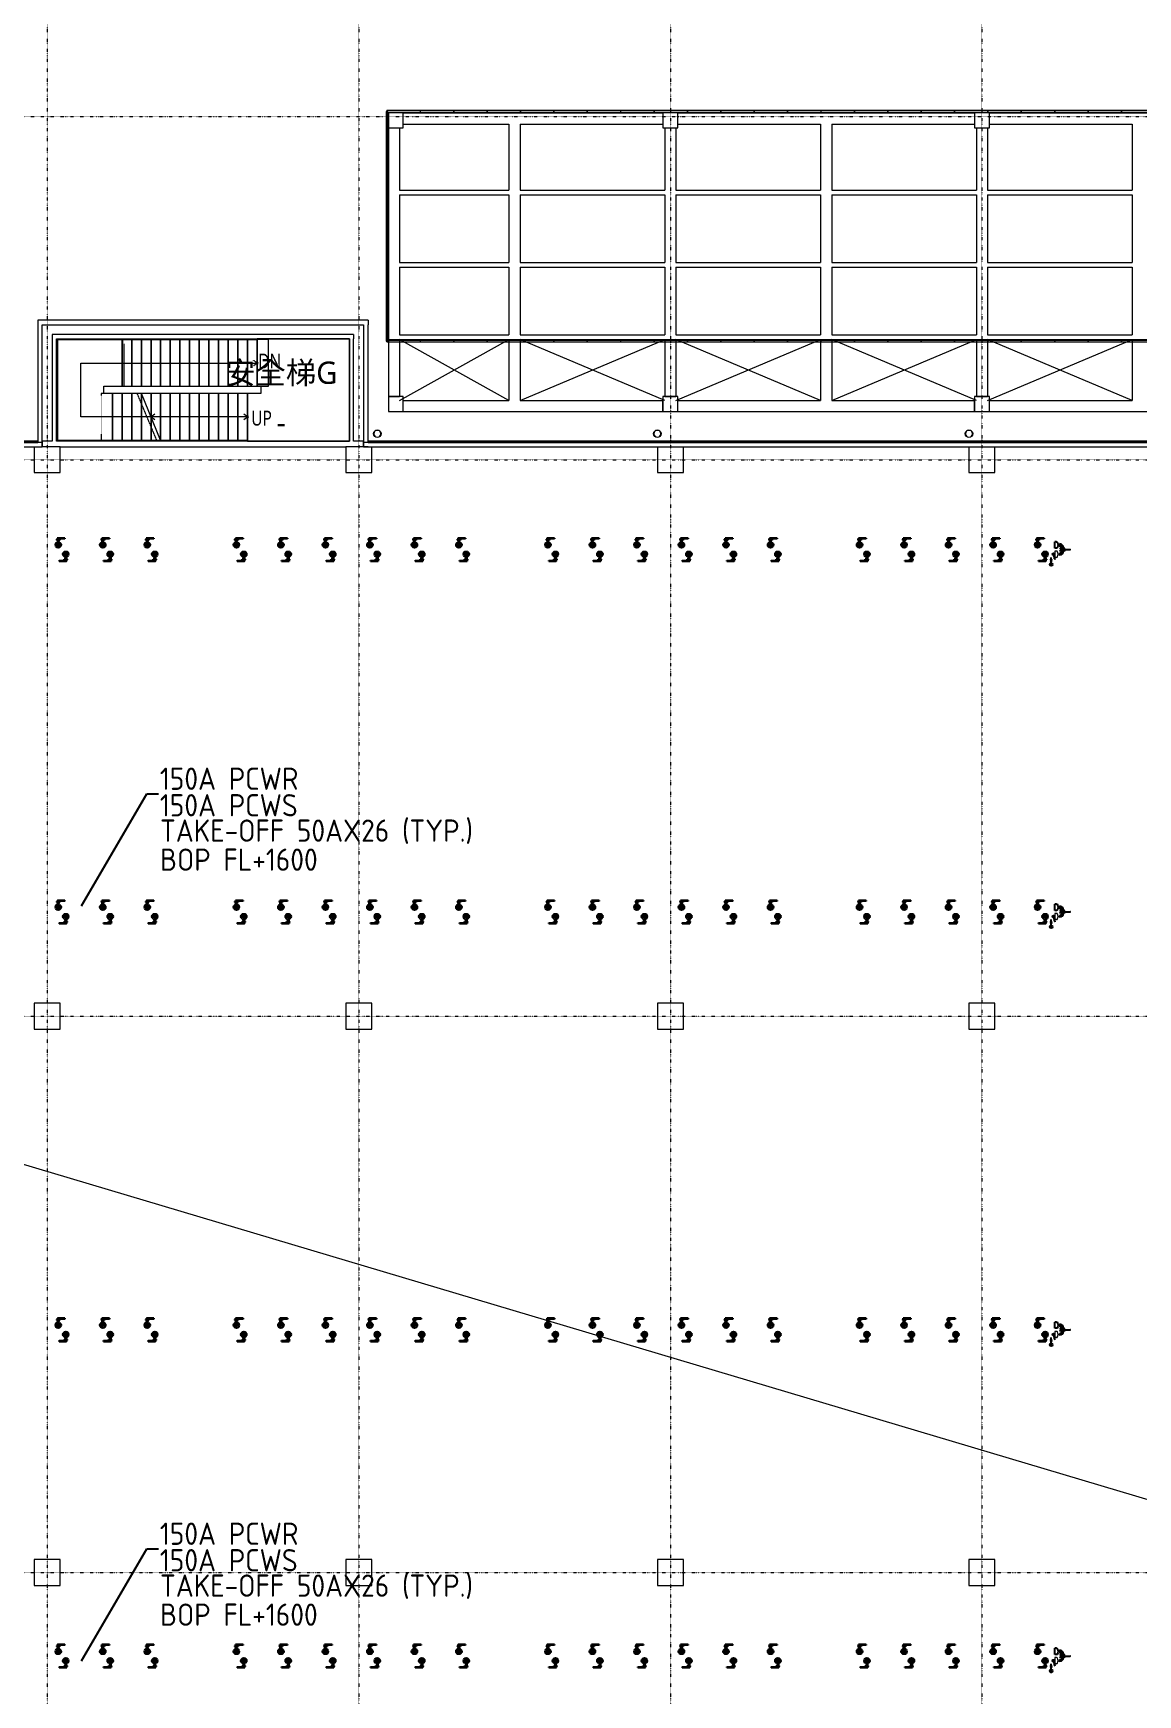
# Model space of a CAD drawing. Extents: x -181672 to 290600, y -29000 to 395522.
# Drawn here: x 68025 to 97800, y 56700 to 101498 of the extents above; entities that cross this region are included whole.
import ezdxf
from ezdxf.enums import TextEntityAlignment as Align

# ---------------------------------------------------------------- set-up
doc = ezdxf.new("R2010")
doc.units = 0
doc.header["$LTSCALE"] = 10
for name, pattern in [('H12PL2$0$JJP_三點線', [0.9, 0.3, -0.15, 0, -0.15, 0, -0.15, 0, -0.15]), ('H12PL2$0$JJP_虛線(退縮線、投影線、地下室範圍、非屬本工程、圖面分區)', [0.45, 0.3, -0.15]), ('H12PL2$0$虛線', [0.846667, 0.423333, -0.423333]), ('XFM7P20PCW-200K$0$CENTER', [2, 1.25, -0.25, 0.25, -0.25])]:
    doc.linetypes.add(name, pattern=pattern)
for name, color, linetype in [('H12PL2$0$A-OBJE-2D', 252, 'Continuous'), ('H12PL2$0$A-OBJE-MEP', 252, 'Continuous'), ('H12PL2$0$A-RAIL', 252, 'Continuous'), ('H12PL2$0$A-STRS', 252, 'Continuous'), ('H12PL2$0$A-TEXT', 252, 'Continuous'), ('H12PL2$0$A-WALL-EX', 252, 'Continuous'), ('H12PL2$0$A-WALL-IN', 252, 'Continuous'), ('H12PL2$0$A-ZONE', 252, 'Continuous'), ('H12PL2$0$S-BEAM-SHOW', 252, 'Continuous'), ('H12PL2$0$S-COL', 252, 'Continuous'), ('H12PL2$0$S-GRID', 252, 'Continuous'), ('H12PL2$0$S-SLAB-SHOW', 252, 'Continuous'), ('XFM7P20PCW-200K$0$M-CWTR-CENT', 1, 'XFM7P20PCW-200K$0$CENTER'), ('XFM7P20PCW-200K$0$M-CWTR-VAVE', 3, 'Continuous'), ('XFM7P20PCW-200K$0$M-FM-LINE2', 2, 'Continuous'), ('XFM7P20PCW-200K$0$P-PCWR-20.7-P', 6, 'Continuous'), ('XFM7P20PCW-200K$0$PIPE-TEXT', 1, 'Continuous'), ('XFM7P20PCW-200K$0$U-PV-TXT', 3, 'Continuous')]:
    doc.layers.add(name, color=color, linetype=linetype)
doc.layers.add('XFM7P20PCW-200K$0$M-PIPE-PCWS', color=3, linetype='Continuous', lineweight=9)
doc.styles.add('H12PL2$0$Standard', font='', dxfattribs={"width": 0.8})
doc.styles.add('XFM7P20PCW-200K$0$aa-txt', font='isocp.shx', dxfattribs={"bigfont": 'chineset'})
doc.styles.add('XFM7P20PCW-200K$0$dim-txt', font='isocp.shx', dxfattribs={"width": 0.7, "bigfont": 'chineset'})
doc.styles.get('H12PL2$0$Standard').set_extended_font_data('Microsoft JhengHei')
doc.dimstyles.new('XFM7P20PCW-200K$0$adim-100', dxfattribs={"dimscale": 100, "dimtxt": 0.25, "dimasz": 0.25, "dimexe": 0.1, "dimexo": 0.5, "dimgap": 0.15, "dimtad": 0, "dimdec": 4, "dimtxsty": 'XFM7P20PCW-200K$0$dim-txt', "dimcen": -0.025, "dimclrd": 3, "dimclre": 3, "dimclrt": 256, "dimadec": 0, "dimazin": 0, "dimtfac": 1, "dimtdec": 4, "dimtmove": 0, "dimatfit": 3, "dimfxl": 1.25, "dimarcsym": 0})

# ---------------------------------------------------------------- blocks, each defined once
blk = doc.blocks.new('H12PL2')
at = {"layer": 'H12PL2$0$A-OBJE-2D', "lineweight": 0}
for p, q in [((77900, 91600), (80850, 93237.5)), ((80850, 91600), (77900, 93237.5)), ((81150, 91600), (85050, 93237.5)), ((85050, 91600), (81150, 93237.5)), ((85350, 91600), (89250, 93237.5)), ((89250, 91600), (85350, 93237.5)), ((89550, 91600), (93450, 93237.5)), ((93450, 91600), (89550, 93237.5)), ((93750, 91600), (97650, 93237.5)), ((97650, 91600), (93750, 93237.5)), ((17650, 85950), (243150, 18700))]:
    blk.add_line(p, q, dxfattribs=at)
at = {"layer": 'H12PL2$0$A-OBJE-MEP', "lineweight": 0, "flags": 128}
for points in [[(77395, 90700, 1), (77205, 90700, 1)], [(84945, 90700, 1), (84755, 90700, 1)], [(93345, 90700, 1), (93155, 90700, 1)]]:
    blk.add_lwpolyline(points, format="xyb", close=True, dxfattribs=at)
at = {"layer": 'H12PL2$0$A-OBJE-MEP', "lineweight": 0}
for centre in [(77300, 90700), (84850, 90700), (93250, 90700)]:
    blk.add_circle(centre, 100, dxfattribs=at)
at = {"layer": 'H12PL2$0$A-RAIL', "lineweight": 0}
for p, q in [((78477, 99390), (78443, 99390)), ((78460, 99407), (78460, 99373)), ((79377, 99390), (79343, 99390)), ((79360, 99407), (79360, 99373)), ((80277, 99390), (80243, 99390)), ((80260, 99407), (80260, 99373)), ((81177, 99390), (81143, 99390)), ((81160, 99407), (81160, 99373)), ((82077, 99390), (82043, 99390)), ((82060, 99407), (82060, 99373)), ((82977, 99390), (82943, 99390)), ((82960, 99407), (82960, 99373)), ((83877, 99390), (83843, 99390)), ((83860, 99407), (83860, 99373)), ((84777, 99390), (84743, 99390)), ((84760, 99407), (84760, 99373)), ((85677, 99390), (85643, 99390)), ((85660, 99407), (85660, 99373)), ((86577, 99390), (86543, 99390)), ((86560, 99407), (86560, 99373)), ((87477, 99390), (87443, 99390)), ((87460, 99407), (87460, 99373)), ((88377, 99390), (88343, 99390)), ((88360, 99407), (88360, 99373)), ((89277, 99390), (89243, 99390)), ((89260, 99407), (89260, 99373)), ((90177, 99390), (90143, 99390)), ((90160, 99407), (90160, 99373)), ((91077, 99390), (91043, 99390)), ((91060, 99407), (91060, 99373)), ((91977, 99390), (91943, 99390)), ((91960, 99407), (91960, 99373)), ((92877, 99390), (92843, 99390)), ((92860, 99407), (92860, 99373)), ((93777, 99390), (93743, 99390)), ((93760, 99407), (93760, 99373)), ((94677, 99390), (94643, 99390)), ((94660, 99407), (94660, 99373)), ((95577, 99390), (95543, 99390)), ((95560, 99407), (95560, 99373)), ((96477, 99390), (96443, 99390)), ((96460, 99407), (96460, 99373)), ((97377, 99390), (97343, 99390)), ((97360, 99407), (97360, 99373)), ((77543, 98597.5), (77577, 98597.5)), ((77560, 98614.5), (77560, 98580.5)), ((77543, 97697.5), (77577, 97697.5)), ((77560, 97714.5), (77560, 97680.5)), ((77543, 96797.5), (77577, 96797.5)), ((77560, 96814.5), (77560, 96780.5)), ((77543, 95897.5), (77577, 95897.5)), ((77560, 95914.5), (77560, 95880.5)), ((77543, 94997.5), (77577, 94997.5)), ((77560, 95014.5), (77560, 94980.5)), ((77543, 94097.5), (77577, 94097.5)), ((77560, 94114.5), (77560, 94080.5)), ((78477, 93197.5), (78443, 93197.5)), ((78460, 93214.5), (78460, 93180.5)), ((79377, 93197.5), (79343, 93197.5)), ((79360, 93214.5), (79360, 93180.5)), ((80277, 93197.5), (80243, 93197.5)), ((80260, 93214.5), (80260, 93180.5)), ((81177, 93197.5), (81143, 93197.5)), ((81160, 93214.5), (81160, 93180.5)), ((82077, 93197.5), (82043, 93197.5)), ((82060, 93214.5), (82060, 93180.5)), ((82977, 93197.5), (82943, 93197.5)), ((82960, 93214.5), (82960, 93180.5)), ((83877, 93197.5), (83843, 93197.5)), ((83860, 93214.5), (83860, 93180.5)), ((84777, 93197.5), (84743, 93197.5)), ((84760, 93214.5), (84760, 93180.5)), ((85677, 93197.5), (85643, 93197.5)), ((85660, 93214.5), (85660, 93180.5)), ((86577, 93197.5), (86543, 93197.5)), ((86560, 93214.5), (86560, 93180.5)), ((87477, 93197.5), (87443, 93197.5)), ((87460, 93214.5), (87460, 93180.5)), ((88377, 93197.5), (88343, 93197.5)), ((88360, 93214.5), (88360, 93180.5)), ((89277, 93197.5), (89243, 93197.5)), ((89260, 93214.5), (89260, 93180.5)), ((90177, 93197.5), (90143, 93197.5)), ((90160, 93214.5), (90160, 93180.5)), ((91077, 93197.5), (91043, 93197.5)), ((91060, 93214.5), (91060, 93180.5)), ((91977, 93197.5), (91943, 93197.5)), ((91960, 93214.5), (91960, 93180.5)), ((92877, 93197.5), (92843, 93197.5)), ((92860, 93214.5), (92860, 93180.5)), ((93777, 93197.5), (93743, 93197.5)), ((93760, 93214.5), (93760, 93180.5)), ((94677, 93197.5), (94643, 93197.5)), ((94660, 93214.5), (94660, 93180.5)), ((95577, 93197.5), (95543, 93197.5)), ((95560, 93214.5), (95560, 93180.5)), ((96477, 93197.5), (96443, 93197.5)), ((96460, 93214.5), (96460, 93180.5)), ((97377, 93197.5), (97343, 93197.5)), ((97360, 93214.5), (97360, 93180.5))]:
    blk.add_line(p, q, dxfattribs=at)
at = {"layer": 'H12PL2$0$A-RAIL', "lineweight": 0, "flags": 128}
for points in [[(77538.65, 93197.5), (77581.35, 93197.5), (77581.35, 99390), (77538.65, 99390)], [(77540, 93207.5), (77580, 93207.5), (77580, 99380), (77540, 99380)], [(77560, 99411.35), (77560, 99368.65), (123730, 99368.65), (123730, 99411.35)], [(77570, 99410), (77570, 99370), (123720, 99370), (123720, 99410)], [(77560, 93218.85), (77560, 93176.15), (122100, 93176.15), (122100, 93218.85)], [(77570, 93217.5), (77570, 93177.5), (122090, 93177.5), (122090, 93217.5)]]:
    blk.add_lwpolyline(points, close=True, dxfattribs=at)
at = {"layer": 'H12PL2$0$A-STRS', "linetype": 'H12PL2$0$虛線', "lineweight": 0}
for p, q in [((70420, 93230), (68680, 93230)), ((68680, 93230), (68680, 90530)), ((74060, 93230), (70420, 93230)), ((69930, 91780), (69930, 91980)), ((69930, 91980), (70420, 91980)), ((70420, 91980), (74060, 91980)), ((70160, 91780), (69930, 91780)), ((70831.69, 91780), (70160, 91780)), ((68680, 90530), (69853.32, 90530)), ((69853.32, 90530), (70160, 90530)), ((70160, 90530), (71351.69, 90530))]:
    blk.add_line(p, q, dxfattribs=at)
at = {"layer": 'H12PL2$0$A-STRS', "linetype": 'H12PL2$0$JJP_虛線(退縮線、投影線、地下室範圍、非屬本工程、圖面分區)', "lineweight": 0}
for p, q in [((70420, 93230), (68680, 93230)), ((68680, 93230), (68680, 90530)), ((70420, 93230), (70420, 91980)), ((70420, 93230), (70420, 91980)), ((70420, 91980), (70420, 93230)), ((70680, 93230), (70420, 93230)), ((70420, 93230), (70420, 91980)), ((70466.68, 93230), (70466.68, 91980)), ((70466.68, 93230), (70466.68, 91980)), ((70680, 93230), (70680, 91980)), ((70680, 91980), (70680, 93230)), ((70680, 93230), (70680, 91980)), ((70940, 93230), (70680, 93230)), ((70940, 93230), (70940, 91980)), ((70940, 91980), (70940, 93230)), ((70940, 93230), (70940, 91980)), ((71200, 93230), (70940, 93230)), ((71200, 93230), (71200, 91980)), ((71200, 91980), (71200, 93230)), ((71200, 93230), (71200, 91980)), ((71460, 93230), (71200, 93230)), ((71460, 93230), (71460, 91980)), ((71460, 91980), (71460, 93230)), ((71460, 93230), (71460, 91980)), ((71720, 93230), (71460, 93230)), ((71720, 93230), (71720, 91980)), ((71720, 91980), (71720, 93230)), ((71720, 93230), (71720, 91980)), ((71980, 93230), (71720, 93230)), ((71980, 93230), (71980, 91980)), ((71980, 91980), (71980, 93230)), ((71980, 93230), (71980, 91980)), ((72240, 93230), (71980, 93230)), ((72240, 93230), (72240, 91980)), ((72240, 91980), (72240, 93230)), ((72240, 93230), (72240, 91980)), ((72500, 93230), (72240, 93230)), ((72500, 93230), (72500, 91980)), ((72500, 91980), (72500, 93230)), ((72500, 93230), (72500, 91980)), ((72760, 93230), (72500, 93230)), ((72760, 93230), (72760, 91980)), ((72760, 91980), (72760, 93230)), ((72760, 93230), (72760, 91980)), ((73020, 93230), (72760, 93230)), ((73020, 93230), (73020, 91980)), ((73020, 91980), (73020, 93230)), ((73020, 93230), (73020, 91980)), ((73280, 93230), (73020, 93230)), ((73280, 93230), (73280, 91980)), ((73280, 91980), (73280, 93230)), ((73280, 93230), (73280, 91980)), ((73540, 93230), (73280, 93230)), ((73540, 93230), (73540, 91980)), ((73540, 91980), (73540, 93230)), ((73540, 93230), (73540, 91980)), ((73800, 93230), (73540, 93230)), ((73800, 93230), (73800, 91980)), ((73800, 91980), (73800, 93230)), ((73800, 93230), (73800, 91980)), ((74060, 93230), (73800, 93230)), ((74366.68, 93230), (74060, 93230)), ((74060, 93230), (74060, 91980)), ((74060, 91980), (74060, 93230)), ((74366.68, 93230), (74060, 93230)), ((74366.68, 91980), (74366.68, 93230)), ((74366.68, 91980), (74366.68, 93230)), ((69305, 91155), (69305, 92605)), ((69305, 92605), (70420, 92605)), ((70420, 92605), (73800, 92605)), ((73800, 92605), (74060, 92605)), ((74060, 92605), (73960, 92680)), ((73960, 92530), (74060, 92605)), ((69930, 91980), (70420, 91980)), ((69930, 91780), (69930, 91980)), ((70420, 91980), (70680, 91980)), ((70680, 91980), (70940, 91980)), ((70940, 91980), (71200, 91980)), ((71200, 91980), (71460, 91980)), ((71460, 91980), (71720, 91980)), ((71720, 91980), (71980, 91980)), ((71980, 91980), (72240, 91980)), ((72240, 91980), (72500, 91980)), ((72500, 91980), (72760, 91980)), ((72760, 91980), (73020, 91980)), ((73020, 91980), (73280, 91980)), ((73280, 91980), (73540, 91980)), ((73540, 91980), (73800, 91980)), ((73800, 91980), (74060, 91980)), ((74060, 91980), (74366.68, 91980)), ((74060, 91980), (74366.68, 91980)), ((69930, 91780), (69853.32, 91780)), ((69853.32, 91780), (69853.32, 90530)), ((69930, 91780), (69853.32, 91780)), ((69853.32, 91780), (69853.32, 90530)), ((70160, 91780), (69930, 91780)), ((70160, 90530), (70160, 91780)), ((70160, 90530), (70160, 91780)), ((70160, 90530), (70160, 91780)), ((70420, 91780), (70160, 91780)), ((70160, 91780), (70160, 90530)), ((70160, 90530), (70160, 91780)), ((70420, 90530), (70420, 91780)), ((70680, 91780), (70420, 91780)), ((70420, 91780), (70420, 90530)), ((70420, 90530), (70420, 91780)), ((70680, 90530), (70680, 91780)), ((70831.69, 91780), (70680, 91780)), ((70680, 91780), (70680, 90530)), ((70680, 90530), (70680, 91780)), ((71351.69, 90530), (70831.69, 91780)), ((70940, 90530), (70940, 91519.64)), ((70940, 91519.64), (70940, 90530)), ((70940, 90530), (70940, 91519.64)), ((73535.65, 91780), (73535.65, 90530)), ((73535.65, 91780), (73535.65, 90530)), ((70160, 91155), (69305, 91155)), ((71091.69, 91155), (70160, 91155)), ((68680, 90530), (70160, 90530)), ((70160, 90530), (70420, 90530)), ((70420, 90530), (70680, 90530)), ((70680, 90530), (70940, 90530)), ((70940, 90530), (71200, 90530)), ((71200, 90530), (71200, 90894.64)), ((71200, 90894.64), (71200, 90530)), ((71200, 90530), (71200, 90894.64)), ((71200, 90530), (71351.69, 90530))]:
    blk.add_line(p, q, dxfattribs=at)
at = {"layer": 'H12PL2$0$A-STRS', "lineweight": 0}
for p, q in [((70420, 93230), (68680, 93230)), ((68680, 93230), (68680, 90530)), ((70420, 93230), (68680, 93230)), ((68680, 93230), (68680, 90530)), ((74060, 93230), (70420, 93230)), ((70420, 93230), (70420, 91980)), ((70420, 93230), (70420, 91980)), ((70420, 91980), (70420, 93230)), ((70680, 93230), (70420, 93230)), ((70420, 93230), (70420, 91980)), ((70680, 93230), (70680, 91980)), ((70680, 91980), (70680, 93230)), ((70680, 93230), (70680, 91980)), ((70940, 93230), (70680, 93230)), ((70940, 93230), (70940, 91980)), ((70940, 91980), (70940, 93230)), ((70940, 93230), (70940, 91980)), ((71200, 93230), (70940, 93230)), ((71200, 93230), (71200, 91980)), ((71200, 91980), (71200, 93230)), ((71200, 93230), (71200, 91980)), ((71460, 93230), (71200, 93230)), ((71460, 93230), (71460, 91980)), ((71460, 91980), (71460, 93230)), ((71460, 93230), (71460, 91980)), ((71720, 93230), (71460, 93230)), ((71720, 93230), (71720, 91980)), ((71720, 91980), (71720, 93230)), ((71720, 93230), (71720, 91980)), ((71980, 93230), (71720, 93230)), ((71980, 93230), (71980, 91980)), ((71980, 91980), (71980, 93230)), ((71980, 93230), (71980, 91980)), ((72240, 93230), (71980, 93230)), ((72240, 93230), (72240, 91980)), ((72240, 91980), (72240, 93230)), ((72240, 93230), (72240, 91980)), ((72500, 93230), (72240, 93230)), ((72500, 93230), (72500, 91980)), ((72500, 91980), (72500, 93230)), ((72500, 93230), (72500, 91980)), ((72760, 93230), (72500, 93230)), ((72760, 93230), (72760, 91980)), ((72760, 91980), (72760, 93230)), ((72760, 93230), (72760, 91980)), ((73020, 93230), (72760, 93230)), ((73020, 93230), (73020, 91980)), ((73020, 91980), (73020, 93230)), ((73020, 93230), (73020, 91980)), ((73280, 93230), (73020, 93230)), ((73280, 93230), (73280, 91980)), ((73280, 91980), (73280, 93230)), ((73280, 93230), (73280, 91980)), ((73540, 93230), (73280, 93230)), ((73540, 93230), (73540, 91980)), ((73540, 91980), (73540, 93230)), ((73540, 93230), (73540, 91980)), ((73800, 93230), (73540, 93230)), ((73800, 93230), (73800, 91980)), ((73800, 91980), (73800, 93230)), ((73800, 93230), (73800, 91980)), ((74060, 93230), (73800, 93230)), ((74060, 93230), (74060, 91980)), ((74060, 91980), (74060, 93230)), ((69305, 91155), (69305, 92605)), ((69305, 92605), (70420, 92605)), ((70420, 92605), (73800, 92605)), ((73800, 92605), (74060, 92605)), ((69930, 91780), (69930, 91980)), ((69930, 91980), (70420, 91980)), ((69930, 91980), (70420, 91980)), ((69930, 91780), (69930, 91980)), ((70420, 91980), (74060, 91980)), ((70420, 91980), (70680, 91980)), ((70680, 91980), (70940, 91980)), ((70940, 91980), (71200, 91980)), ((71200, 91980), (71460, 91980)), ((71460, 91980), (71720, 91980)), ((71720, 91980), (71980, 91980)), ((71980, 91980), (72240, 91980)), ((72240, 91980), (72500, 91980)), ((72500, 91980), (72760, 91980)), ((72760, 91980), (73020, 91980)), ((73020, 91980), (73280, 91980)), ((73280, 91980), (73540, 91980)), ((73540, 91980), (73800, 91980)), ((73800, 91980), (74060, 91980)), ((70160, 91780), (69930, 91780)), ((70160, 91780), (69930, 91780)), ((73800, 91780), (70160, 91780)), ((70160, 90530), (70160, 91780)), ((70160, 90530), (70160, 91780)), ((70160, 90530), (70160, 91780)), ((70420, 91780), (70160, 91780)), ((70160, 91780), (70160, 90530)), ((70160, 90530), (70160, 91780)), ((70420, 90530), (70420, 91780)), ((70680, 91780), (70420, 91780)), ((70420, 91780), (70420, 90530)), ((70420, 90530), (70420, 91780)), ((70680, 90530), (70680, 91780)), ((70940, 91780), (70680, 91780)), ((70680, 91780), (70680, 90530)), ((70680, 90530), (70680, 91780)), ((73800, 91780), (70940, 91780)), ((71200, 91780), (70940, 91780)), ((71460, 90530), (70940, 91780)), ((70940, 90530), (70940, 91780)), ((71200, 91780), (70940, 91780)), ((70940, 91780), (70940, 90530)), ((70940, 90530), (70940, 91780)), ((71200, 91155), (71200, 91780)), ((71460, 91780), (71200, 91780)), ((71200, 91780), (71200, 91155)), ((71200, 91155), (71200, 91780)), ((71200, 90530), (71200, 91780)), ((71460, 91780), (71200, 91780)), ((71200, 91780), (71200, 90530)), ((71200, 90530), (71200, 91780)), ((71460, 90530), (71460, 91780)), ((71720, 91780), (71460, 91780)), ((71460, 91780), (71460, 90530)), ((71460, 90530), (71460, 91780)), ((71460, 90530), (71460, 91780)), ((71720, 91780), (71460, 91780)), ((71460, 91780), (71460, 90530)), ((71460, 90530), (71460, 91780)), ((71720, 90530), (71720, 91780)), ((71980, 91780), (71720, 91780)), ((71720, 91780), (71720, 90530)), ((71720, 90530), (71720, 91780)), ((71720, 90530), (71720, 91780)), ((71980, 91780), (71720, 91780)), ((71720, 91780), (71720, 90530)), ((71720, 90530), (71720, 91780)), ((71980, 90530), (71980, 91780)), ((72240, 91780), (71980, 91780)), ((71980, 91780), (71980, 90530)), ((71980, 90530), (71980, 91780)), ((71980, 90530), (71980, 91780)), ((72240, 91780), (71980, 91780)), ((71980, 91780), (71980, 90530)), ((71980, 90530), (71980, 91780)), ((72240, 90530), (72240, 91780)), ((72500, 91780), (72240, 91780)), ((72240, 91780), (72240, 90530)), ((72240, 90530), (72240, 91780)), ((72240, 90530), (72240, 91780)), ((72500, 91780), (72240, 91780)), ((72240, 91780), (72240, 90530)), ((72240, 90530), (72240, 91780)), ((72500, 90530), (72500, 91780)), ((72760, 91780), (72500, 91780)), ((72500, 91780), (72500, 90530)), ((72500, 90530), (72500, 91780)), ((72500, 90530), (72500, 91780)), ((72760, 91780), (72500, 91780)), ((72500, 91780), (72500, 90530)), ((72500, 90530), (72500, 91780)), ((72760, 90530), (72760, 91780)), ((73020, 91780), (72760, 91780)), ((72760, 91780), (72760, 90530)), ((72760, 90530), (72760, 91780)), ((72760, 90530), (72760, 91780)), ((73020, 91780), (72760, 91780)), ((72760, 91780), (72760, 90530)), ((72760, 90530), (72760, 91780)), ((73020, 90530), (73020, 91780)), ((73280, 91780), (73020, 91780)), ((73020, 91780), (73020, 90530)), ((73020, 90530), (73020, 91780)), ((73020, 90530), (73020, 91780)), ((73280, 91780), (73020, 91780)), ((73020, 91780), (73020, 90530)), ((73020, 90530), (73020, 91780)), ((73280, 90530), (73280, 91780)), ((73540, 91780), (73280, 91780)), ((73280, 91780), (73280, 90530)), ((73280, 90530), (73280, 91780)), ((73280, 90530), (73280, 91780)), ((73540, 91780), (73280, 91780)), ((73280, 91780), (73280, 90530)), ((73280, 90530), (73280, 91780)), ((73540, 90530), (73540, 91780)), ((73800, 91780), (73540, 91780)), ((73540, 91780), (73540, 90530)), ((73540, 90530), (73540, 91780)), ((73540, 90530), (73540, 91780)), ((73800, 91780), (73540, 91780)), ((73540, 91780), (73540, 90530)), ((73540, 90530), (73540, 91780)), ((73800, 90530), (73800, 91780)), ((73800, 90530), (73800, 91780)), ((73800, 90530), (73800, 91780)), ((73800, 90530), (73800, 91780)), ((70160, 91155), (69305, 91155)), ((73540, 91155), (70160, 91155)), ((71300, 91230), (71200, 91155)), ((73540, 91155), (71200, 91155)), ((71200, 91155), (71300, 91080)), ((73800, 91155), (73540, 91155)), ((73800, 91155), (73540, 91155)), ((73800, 91155), (73700, 91230)), ((73700, 91080), (73800, 91155)), ((68680, 90530), (69853.32, 90530)), ((68680, 90530), (70160, 90530)), ((69853.32, 90530), (70160, 90530)), ((70160, 90530), (73800, 90530)), ((70160, 90530), (70420, 90530)), ((70420, 90530), (70680, 90530)), ((70680, 90530), (70940, 90530)), ((70940, 90530), (71200, 90530)), ((71200, 90530), (71460, 90530)), ((71460, 90530), (73800, 90530)), ((71460, 90530), (71720, 90530)), ((71460, 90530), (71720, 90530)), ((71720, 90530), (71980, 90530)), ((71720, 90530), (71980, 90530)), ((71980, 90530), (72240, 90530)), ((71980, 90530), (72240, 90530)), ((72240, 90530), (72500, 90530)), ((72240, 90530), (72500, 90530)), ((72500, 90530), (72760, 90530)), ((72500, 90530), (72760, 90530)), ((72760, 90530), (73020, 90530)), ((72760, 90530), (73020, 90530)), ((73020, 90530), (73280, 90530)), ((73020, 90530), (73280, 90530)), ((73280, 90530), (73540, 90530)), ((73280, 90530), (73540, 90530)), ((73540, 90530), (73800, 90530)), ((73540, 90530), (73800, 90530))]:
    blk.add_line(p, q, dxfattribs=at)
at = {"layer": 'H12PL2$0$A-STRS', "lineweight": 0, "flags": 128}
for points in [[(74060, 92630, 1), (74060, 92580, 1)], [(73800, 91180, 1), (73800, 91130, 1)]]:
    blk.add_lwpolyline(points, format="xyb", close=True, dxfattribs=at)
at = {"layer": 'H12PL2$0$A-WALL-EX', "lineweight": 0}
for p, q in [((18000, 90465), (68150, 90465)), ((68270, 90465), (68150, 90465)), ((68270, 90465), (68150, 90465)), ((68150, 90350), (68270, 90350)), ((68150, 90350), (68270, 90350)), ((68270, 90350), (68270, 90465)), ((77050, 90465), (76930, 90465)), ((77050, 90465), (76930, 90465)), ((76930, 90465), (76930, 90350)), ((76930, 90350), (77050, 90350)), ((76930, 90350), (77050, 90350)), ((77050, 90465), (126700, 90465))]:
    blk.add_line(p, q, dxfattribs=at)
at = {"layer": 'H12PL2$0$A-WALL-EX', "lineweight": 0, "flags": 128}
for points in [[(68150, 93760), (68150, 93640)], [(77050, 93760), (68150, 93760)], [(68150, 93640), (68150, 90465)], [(68270, 90350), (68270, 93640)], [(68270, 93640), (76930, 93640)], [(76930, 93640), (76930, 90350)], [(77050, 93760), (77050, 93640)], [(77050, 90465), (77050, 93640)], [(18000, 90500), (68150, 90500)], [(18000, 90500), (68150, 90500)], [(68150, 90500), (18000, 90500)], [(68150, 90500), (68150, 90465)], [(77050, 90500), (126700, 90500)], [(77050, 90500), (126700, 90500)], [(126700, 90500), (77050, 90500)], [(77050, 90500), (77050, 90465)], [(17965, 90350), (68150, 90350)], [(68150, 90350), (68270, 90350)], [(77050, 90350), (76930, 90350)], [(77050, 90350), (126850, 90350)]]:
    blk.add_lwpolyline(points, dxfattribs=at)
at = {"layer": 'H12PL2$0$A-WALL-IN', "lineweight": 0, "flags": 128}
for points in [[(68537.5, 93372.5), (68537.5, 93259.5)], [(76662.5, 93372.5), (68537.5, 93372.5)], [(68537.5, 93259.5), (68537.5, 90500)], [(68650.5, 90500), (68650.5, 93259.5)], [(68650.5, 93259.5), (76549.5, 93259.5)], [(76549.5, 93259.5), (76549.5, 90500)], [(76662.5, 93372.5), (76662.5, 93259.5)], [(76662.5, 90500), (76662.5, 93259.5)], [(68537.5, 90500), (68270, 90500)], [(68270, 90500), (68270, 90350)], [(76549.5, 90500), (68650.5, 90500)], [(76930, 90500), (76662.5, 90500)], [(76930, 90350), (76930, 90500)], [(68750, 90350), (76450, 90350)]]:
    blk.add_lwpolyline(points, dxfattribs=at)
at = {"layer": 'H12PL2$0$S-BEAM-SHOW', "lineweight": 0, "flags": 128}
for points in [[(78000, 99350), (85000, 99350)], [(78000, 99050), (78000, 99350)], [(78000, 99050), (80850, 99050)], [(80850, 99050), (80850, 97262.5)], [(81150, 99050), (81150, 97262.5)], [(81150, 99050), (85000, 99050)], [(85000, 99350), (85000, 99050)], [(85400, 99350), (93400, 99350)], [(85400, 99050), (85400, 99350)], [(85400, 99050), (89250, 99050)], [(89250, 99050), (89250, 97262.5)], [(89550, 99050), (89550, 97262.5)], [(89550, 99050), (93400, 99050)], [(93400, 99350), (93400, 99050)], [(93800, 99350), (101800, 99350)], [(93800, 99050), (93800, 99350)], [(93800, 99050), (97650, 99050)], [(97650, 99050), (97650, 97262.5)], [(77600, 98950), (77900, 98950)], [(77600, 98950), (77600, 91700)], [(77900, 98950), (77900, 97262.5)], [(85050, 98950), (85350, 98950)], [(85050, 98950), (85050, 97262.5)], [(85350, 98950), (85350, 97262.5)], [(93450, 98950), (93750, 98950)], [(93450, 98950), (93450, 97262.5)], [(93750, 98950), (93750, 97262.5)], [(77900, 97262.5), (80850, 97262.5)], [(81150, 97262.5), (85050, 97262.5)], [(85350, 97262.5), (89250, 97262.5)], [(89550, 97262.5), (93450, 97262.5)], [(93750, 97262.5), (97650, 97262.5)], [(77900, 97137.5), (80850, 97137.5)], [(77900, 97137.5), (77900, 95312.5)], [(80850, 97137.5), (80850, 95312.5)], [(81150, 97137.5), (85050, 97137.5)], [(81150, 97137.5), (81150, 95312.5)], [(85050, 97137.5), (85050, 95312.5)], [(85350, 97137.5), (89250, 97137.5)], [(85350, 97137.5), (85350, 95312.5)], [(89250, 97137.5), (89250, 95312.5)], [(89550, 97137.5), (93450, 97137.5)], [(89550, 97137.5), (89550, 95312.5)], [(93450, 97137.5), (93450, 95312.5)], [(93750, 97137.5), (97650, 97137.5)], [(93750, 97137.5), (93750, 95312.5)], [(97650, 97137.5), (97650, 95312.5)], [(77900, 95312.5), (80850, 95312.5)], [(77900, 95187.5), (80850, 95187.5)], [(77900, 95187.5), (77900, 93362.5)], [(80850, 95187.5), (80850, 93362.5)], [(81150, 95312.5), (85050, 95312.5)], [(81150, 95187.5), (85050, 95187.5)], [(81150, 95187.5), (81150, 93362.5)], [(85050, 95187.5), (85050, 93362.5)], [(85350, 95312.5), (89250, 95312.5)], [(85350, 95187.5), (89250, 95187.5)], [(85350, 95187.5), (85350, 93362.5)], [(89250, 95187.5), (89250, 93362.5)], [(89550, 95312.5), (93450, 95312.5)], [(89550, 95187.5), (93450, 95187.5)], [(89550, 95187.5), (89550, 93362.5)], [(93450, 95187.5), (93450, 93362.5)], [(93750, 95312.5), (97650, 95312.5)], [(93750, 95187.5), (97650, 95187.5)], [(93750, 95187.5), (93750, 93362.5)], [(97650, 95187.5), (97650, 93362.5)], [(77900, 93362.5), (80850, 93362.5)], [(77900, 93237.5), (80850, 93237.5)], [(77900, 93237.5), (77900, 91700)], [(80850, 93237.5), (80850, 91600)], [(81150, 93362.5), (85050, 93362.5)], [(81150, 93237.5), (85050, 93237.5)], [(81150, 93237.5), (81150, 91600)], [(85050, 93237.5), (85050, 91700)], [(85350, 93362.5), (89250, 93362.5)], [(85350, 93237.5), (89250, 93237.5)], [(85350, 93237.5), (85350, 91700)], [(89250, 93237.5), (89250, 91600)], [(89550, 93362.5), (93450, 93362.5)], [(89550, 93237.5), (93450, 93237.5)], [(89550, 93237.5), (89550, 91600)], [(93450, 93237.5), (93450, 91700)], [(93750, 93362.5), (97650, 93362.5)], [(93750, 93237.5), (97650, 93237.5)], [(93750, 93237.5), (93750, 91700)], [(97650, 93237.5), (97650, 91600)], [(77600, 91700), (77900, 91700)], [(78000, 91600), (80850, 91600)], [(78000, 91300), (78000, 91600)], [(81150, 91600), (85000, 91600)], [(85000, 91300), (85000, 91600)], [(85050, 91700), (85350, 91700)], [(85400, 91600), (89250, 91600)], [(85400, 91300), (85400, 91600)], [(89550, 91600), (93400, 91600)], [(93400, 91300), (93400, 91600)], [(93450, 91700), (93750, 91700)], [(93800, 91600), (97650, 91600)], [(93800, 91300), (93800, 91600)], [(78000, 91300), (85000, 91300)], [(85400, 91300), (93400, 91300)], [(93800, 91300), (101800, 91300)]]:
    blk.add_lwpolyline(points, dxfattribs=at)
at = {"layer": 'H12PL2$0$S-COL', "lineweight": 0, "flags": 128}
for points in [[(77600, 98950), (78000, 98950), (78000, 99350), (77600, 99350)], [(85000, 98950), (85400, 98950), (85400, 99350), (85000, 99350)], [(93400, 98950), (93800, 98950), (93800, 99350), (93400, 99350)], [(77600, 91300), (78000, 91300), (78000, 91700), (77600, 91700)], [(85000, 91300), (85400, 91300), (85400, 91700), (85000, 91700)], [(93400, 91300), (93800, 91300), (93800, 91700), (93400, 91700)], [(68050, 74650), (68750, 74650), (68750, 75350), (68050, 75350)], [(76450, 74650), (77150, 74650), (77150, 75350), (76450, 75350)], [(84850, 74650), (85550, 74650), (85550, 75350), (84850, 75350)], [(93250, 74650), (93950, 74650), (93950, 75350), (93250, 75350)], [(68050, 59650), (68750, 59650), (68750, 60350), (68050, 60350)], [(76450, 59650), (77150, 59650), (77150, 60350), (76450, 60350)], [(84850, 59650), (85550, 59650), (85550, 60350), (84850, 60350)], [(93250, 59650), (93950, 59650), (93950, 60350), (93250, 60350)]]:
    blk.add_lwpolyline(points, close=True, dxfattribs=at)
for points in [[(68050, 90350), (68050, 89650), (68750, 89650), (68750, 90350), (68270, 90350)], [(76930, 90350), (76450, 90350), (76450, 89650), (77150, 89650), (77150, 90350)], [(84850, 90350), (84850, 89650), (85550, 89650), (85550, 90350)], [(93250, 90350), (93250, 89650), (93950, 89650), (93950, 90350)]]:
    blk.add_lwpolyline(points, dxfattribs=at)
at = {"layer": 'H12PL2$0$S-GRID', "linetype": 'H12PL2$0$JJP_三點線', "lineweight": 0}
for p, q in [((68400, 128250), (68400, -28000)), ((76800, 128250), (76800, -28000)), ((85200, 128250), (85200, -28000)), ((93600, 128250), (93600, -28000)), ((-29000, 99250), (289600, 99250)), ((-29000, 90000), (289600, 90000)), ((-29000, 75000), (289600, 75000)), ((-29000, 60000), (289600, 60000))]:
    blk.add_line(p, q, dxfattribs=at)
at = {"layer": 'H12PL2$0$S-SLAB-SHOW', "lineweight": 0, "flags": 128}
for points in [[(77600, 99350), (77600, 93237.5), (122140, 93237.5), (122140, 91300), (125640, 91300), (125640, 92970), (124874, 92970), (124874, 92610), (124656, 92610), (124656, 92710), (123890, 92710), (123890, 92610), (123690, 92610), (123690, 99350)], [(76550, 90500), (76550, 93260), (74060, 93260), (74060, 91980), (74160, 91980), (74160, 91780), (73800, 91780), (73800, 90500)]]:
    blk.add_lwpolyline(points, close=True, dxfattribs=at)
at = {"layer": 'H12PL2$0$A-TEXT', "linetype": 'Continuous', "lineweight": 0, "char_height": 400, "attachment_point": 4, "style": 'H12PL2$0$Standard'}
for s, insert in [('\\A1;DN', (74089.51, 92660.2)), ('\\A1;UP', (73902.36, 91117.78))]:
    blk.add_mtext(s, dxfattribs=dict(at, insert=insert))
at = {"layer": 'H12PL2$0$A-ZONE', "style": 'H12PL2$0$Standard'}
for s, p in [('安全梯G', (74710.41, 92644.99)), ('-', (74710.41, 91303.1))]:
    blk.add_text(s, height=600, dxfattribs=at).set_placement(p, align=Align.TOP_CENTER)
blk = doc.blocks.new('XFM7P20PCW-200K$0$Es-050')
for p, q in [((-7.6, 10.6), (-7.6, 4.6)), ((3, 0), (-3, 0))]:
    blk.add_line(p, q)
for radius in [10.6, 4.6]:
    blk.add_arc((-7.6, 0), radius, 0, 90)
at = {"color": 1, "linetype": 'XFM7P20PCW-200K$0$CENTER'}
blk.add_arc((-7.6, 0), 7.62, 0, 90, dxfattribs=at)
blk = doc.blocks.new('XFM7P20PCW-200K$0$Ca-150')
for p, q in [((8.4, 0), (-8.4, 0)), ((-8.4, -4.3), (-8.4, 0)), ((8.4, -4.3), (8.4, 0))]:
    blk.add_line(p, q)
for centre, radius, start, end in [((-5.1, -4.3), 3.28, 180, 241.9431), ((0, 5.3), 14.2, 241.9431, 298.0569), ((5.1, -4.3), 3.28, 298.0569, 0)]:
    blk.add_arc(centre, radius, start, end)
blk = doc.blocks.new('XFM7P20PCW-200K$0$A$C02afc0ee')
at = {"color": 1, "linetype": 'ByBlock'}
for p, q in [((-59, 0), (223, 0)), ((-14, 14), (-24, 24)), ((0, -19), (0, 19)), ((0, -19), (0, 19)), ((0, 18), (0, -18)), ((14, -14), (24, -24))]:
    blk.add_line(p, q, dxfattribs=at)
at = {"linetype": 'ByBlock'}
for p, q in [((-52, 0), (-52, 0)), ((-52, 0), (-52, 0)), ((-50, 2), (-35, 2)), ((-38, 22), (-40, 20)), ((-40, 20), (-29, 20)), ((-40, 20), (-40, 2)), ((-38, 22), (-28, 22)), ((-29, -1), (-29, 1)), ((-29, 1), (-24, 1)), ((-26, 7), (-26, 6)), ((-21, 23), (-24, 19)), ((-24, 19), (-21, 14)), ((-24, 3), (-24, 4)), ((-24, 1), (-24, -1)), ((-21, 23), (-16, 23)), ((-21, 14), (-16, 14)), ((-20, 0), (-11, 6)), ((-20, 0), (-11, -6)), ((-14, 19), (-16, 23)), ((-16, 14), (-14, 19)), ((-12, 46), (-12, 41)), ((-7, 51), (-4, 51)), ((-7, 11), (12, 11)), ((-4, 51), (-4, 48)), ((-1, 44), (-4, 48)), ((-2, 4), (2, 4)), ((0, 12), (0, -13)), ((0, 7), (0, -7)), ((0, 7), (0, -7)), ((0, 7), (0, -7)), ((1, 44), (3, 47)), ((7, 43), (5, 47)), ((8, 43), (11, 45)), ((14, 41), (13, 45)), ((16, 41), (19, 43)), ((16, 10), (137, 10)), ((21, 38), (21, 42)), ((23, 38), (26, 39)), ((27, 34), (28, 38)), ((29, 33), (32, 34)), ((33, 29), (34, 32)), ((34, 28), (38, 28)), ((37, 23), (39, 26)), ((38, 21), (42, 21)), ((41, 16), (43, 19)), ((41, 14), (45, 13)), ((44, 10), (45, 11)), ((137, 10), (151, 9)), ((151, 9), (211, 9)), ((-50, -2), (-35, -2)), ((-40, -2), (-40, -20)), ((-40, -20), (-38, -21)), ((-40, -20), (-29, -20)), ((-38, -21), (-28, -21)), ((-29, -1), (-24, -1)), ((-29, -5), (-26, -4)), ((-27, -10), (-25, -9)), ((-25, -14), (-21, -12)), ((-22, -19), (-20, -17)), ((-19, -22), (-17, -20)), ((-15, -25), (-12, -21)), ((-10, -27), (-9, -25)), ((-7, -11), (12, -11)), ((-5, -29), (-5, -26)), ((-2, -4), (2, -4)), ((-1, -29), (-1, -24)), ((1, -24), (-1, -24)), ((1, -29), (-1, -29)), ((1, -29), (1, -24)), ((3, -28), (3, -25)), ((4, -28), (4, -25)), ((6, -24), (5, -24)), ((6, -25), (5, -25)), ((6, -29), (5, -29)), ((6, -30), (5, -30)), ((6, -28), (6, -25)), ((7, -28), (7, -25)), ((16, -14), (14, -19)), ((14, -19), (16, -23)), ((16, -10), (137, -10)), ((16, -14), (21, -14)), ((16, -23), (21, -23)), ((23, -19), (21, -14)), ((21, -23), (23, -19)), ((38, -20), (29, -20)), ((39, -18), (30, -18)), ((39, -18), (38, -20)), ((40, -12), (39, -18)), ((46, -12), (41, -12)), ((137, -10), (151, -9)), ((151, -9), (211, -9))]:
    blk.add_line(p, q, dxfattribs=at)
for points in [[(-13, 38), (-69, 38), (-69, 22)], [(-69, 22), (-28, 22)], [(-12, 42), (-37, 42), (-37, 38)], [(17, 42), (14, 42)], [(37, 38), (37, 42), (21, 42)], [(23, 38), (21, 38)], [(38, 22), (69, 22), (69, 38), (28, 38)], [(-69, -21), (-28, -21)], [(28, -21), (69, -21), (69, -38), (-69, -38), (-69, -21)], [(37, -38), (37, -42), (-37, -42), (-37, -38)]]:
    blk.add_lwpolyline(points)
for points in [[(-26, 7, 0.120011), (-27, 7, 0.104957), (-28, 6, 0.088923), (-28, 6, 0.080167), (-28, 5, 0.080167), (-28, 4, 0.088923), (-28, 4, 0.104957), (-27, 3, 0.120011), (-26, 3, 0.120011), (-26, 3, 0.104957), (-25, 4, 0.088923), (-25, 4, 0.088923)], [(-26, 6, 0.120011), (-27, 6, 0.104957), (-27, 6, 0.088923), (-27, 5, 0.080167), (-27, 5, 0.080167), (-27, 4, 0.088923), (-27, 4, 0.104957), (-27, 4, 0.120011), (-26, 4, 0.120011), (-26, 4, 0.104957), (-26, 4, 0.088923), (-26, 4)], [(-24, 3, 0.108254), (-23, 3, 0.102013), (-23, 3, 0.094273), (-22, 4, 0.089446), (-22, 5, 0.089446), (-22, 6, 0.094273), (-23, 6, 0.102013), (-23, 7, 0.108254), (-24, 7, 0.108254), (-25, 7, 0.207462), (-25, 6, -0.005899), (-26, 5)], [(-24, 4, 0.108254), (-24, 4, 0.102013), (-24, 4, 0.094273), (-23, 4, 0.089446), (-23, 5, 0.089446), (-23, 5, 0.094273), (-24, 6, 0.102013), (-24, 6, 0.108254), (-24, 6, 0.088886), (-24, 6, 0.178069), (-24, 6, -0.005748), (-25, 4, -0.005748)]]:
    blk.add_lwpolyline(points, format="xyb", dxfattribs=at)
for centre in [(-19, 19), (19, -19)]:
    blk.add_circle(centre, 3.39, dxfattribs=at)
for centre, radius, start, end in [((-50, 0), 2.14, 90, 180), ((-50, 0), 2.14, 180, 270), ((0, 0), 35.2, 121.1866, 328.8134), ((-27, 5), 1.25, 341.6663, 342.6546), ((-25, 4), 0.372, 333.604, 355.7622), ((-25, 41), 12.9, 301.1866, 0), ((-7, 46), 5.15, 90, 180), ((5, 0), 17.1, 143.7197, 216.2803), ((-7, 9), 2.57, 90, 143.7197), ((-2, 0), 3.8, 90, 270), ((0, 44), 1.13, 217.5, 322.5), ((2, 0), 3.8, 270, 90), ((4, 46), 1.13, 27.5, 142.5), ((8, 44), 1.13, 207.5, 312.5), ((12, 45), 1.13, 17.5, 132.5), ((16, 17), 6.98, 233.1301, 270), ((15, 42), 1.13, 197.5, 302.5), ((19, 42), 1.13, 7.5, 122.5), ((22, 39), 1.13, 187.5, 292.5), ((26, 38), 1.13, 357.5, 112.5), ((28, 34), 1.13, 177.5, 282.5), ((33, 33), 1.13, 347.5, 102.5), ((34, 29), 1.13, 167.5, 272.5), ((38, 22), 1.13, 157.5, 262.5), ((38, 27), 1.13, 337.5, 92.5), ((42, 15), 1.13, 147.5, 252.5), ((42, 20), 1.13, 327.5, 82.5), ((45, 12), 1.13, 317.5, 72.5), ((211, 0), 8.67, 270, 90), ((-7, -8), 2.57, 216.2803, 270), ((5, -25), 1.84, 90, 180), ((5, -28), 1.84, 180, 270), ((5, -25), 0.836, 90, 180), ((5, -28), 0.836, 180, 270), ((6, -25), 1.84, 0, 90), ((6, -25), 0.836, 0, 90), ((6, -28), 0.836, 270, 0), ((6, -28), 1.84, 270, 0), ((16, -17), 6.98, 90, 126.8699), ((41, -25), 12.9, 90, 148.8134), ((46, -7), 5.15, 270, 325.8229)]:
    blk.add_arc(centre, radius, start, end, dxfattribs=at)
at = {"color": 1, "linetype": 'ByBlock'}
for start, end in [(121.8333, 148.1667), (301.8333, 328.1667)]:
    blk.add_arc((0, 0), 26.3, start, end, dxfattribs=at)
blk = doc.blocks.new('XFM7P20PCW-200K$0$MA20D1')
at = {"linetype": 'ByBlock'}
for p, q in [((-0.5, -0.25), (-0.5, 0.25)), ((-0.5, -0.25), (0.5, 0.25)), ((0.5, -0.25), (-0.5, 0.25)), ((0.5, 0.25), (0.5, -0.25))]:
    blk.add_line(p, q, dxfattribs=at)
blk = doc.blocks.new('XFM7P20PCW-200K$0$A$C42F67E43')
at = {"layer": 'XFM7P20PCW-200K$0$M-CWTR-CENT'}
for p, q in [((31475, -7436), (31654, -7436)), ((31566, -7526), (31566, -7229))]:
    blk.add_line(p, q, dxfattribs=at)
at = {"layer": 'XFM7P20PCW-200K$0$M-CWTR-VAVE'}
for p, q in [((31521, -7282), (31521, -7302)), ((31611, -7282), (31521, -7282)), ((31521, -7302), (31611, -7302)), ((31542, -7282), (31542, -7250)), ((31746, -7250), (31542, -7250)), ((31551, -7361), (31551, -7302)), ((31580, -7361), (31580, -7302)), ((31589, -7282), (31589, -7270)), ((31746, -7270), (31589, -7270)), ((31611, -7282), (31611, -7302)), ((31746, -7250), (31746, -7270))]:
    blk.add_line(p, q, dxfattribs=at)
for radius in [76.2, 30.1]:
    blk.add_circle((31566, -7436), radius, dxfattribs=at)
for centre, start, end in [((31566, -7421), 90, 270), ((31566, -7451), 270, 90)]:
    blk.add_arc(centre, 15.1, start, end, dxfattribs=at)
blk = doc.blocks.new('XFM7P20PCW-200K$0$A$Cd34814bf')
blk.add_circle((38029, 0), 26.7)
at = {"layer": 'XFM7P20PCW-200K$0$M-FM-LINE2'}
for p, q in [((38042, -48), (38029, 0)), ((37945, -260), (37979, -293)), ((37962, -134), (37962, -84)), ((37962, -239), (37962, -204)), ((38071, -149), (38062, -116))]:
    blk.add_line(p, q, dxfattribs=at)
blk.add_circle((37962, -277), 38.2, dxfattribs=at)
for p in [(-20366, 7686), (-19166, 7686), (-17966, 7686), (-15566, 7686), (-14366, 7686), (-13166, 7686), (-11966, 7686), (-10766, 7686), (-9566, 7686), (-7166, 7686), (-5966, 7686), (-4766, 7686), (-3566, 7686), (-2366, 7686), (-1166, 7686), (1234, 7686), (2434, 7686), (3634, 7686), (4834, 7686), (6034, 7686)]:
    blk.add_blockref('XFM7P20PCW-200K$0$A$C42F67E43', p)
at = {"rotation": 180}
for p in [(42966, -7436), (44166, -7436), (45366, -7436), (47766, -7436), (48966, -7436), (50166, -7436), (51366, -7436), (52566, -7436), (53766, -7436), (56166, -7436), (57366, -7436), (58566, -7436), (59766, -7436), (60966, -7436), (62166, -7436), (64566, -7436), (65766, -7436), (66966, -7436), (68166, -7436), (69366, -7436)]:
    blk.add_blockref('XFM7P20PCW-200K$0$A$C42F67E43', p, dxfattribs=at)
at = {"layer": 'XFM7P20PCW-200K$0$M-FM-LINE2', "zscale": 70.45509076058504}
for p, xscale, yscale, rotation in [((37962, -169), -70.45509076058504, 70.45509076058504, 89.99915226602805), ((38052, -82), -70.45509076058507, 70.45509076058507, 105.8451998712342)]:
    blk.add_blockref('XFM7P20PCW-200K$0$MA20D1', p, dxfattribs=dict(at, xscale=xscale, yscale=yscale, rotation=rotation))
at = {"layer": 'XFM7P20PCW-200K$0$M-PIPE-PCWS'}
for name, p, xscale, yscale, zscale, rotation in [('XFM7P20PCW-200K$0$Ca-150', (38063, 0), 10.00000000000002, 10.00000000000002, 10.00000000000002, 90), ('XFM7P20PCW-200K$0$Es-050', (38266, 76), -10, 10, 10, 180)]:
    blk.add_blockref(name, p, dxfattribs=dict(at, xscale=xscale, yscale=yscale, zscale=zscale, rotation=rotation))
blk.add_blockref('XFM7P20PCW-200K$0$A$C02afc0ee', (38266, 125), dxfattribs=at)
at = {"layer": 'XFM7P20PCW-200K$0$P-PCWR-20.7-P', "xscale": -10.00000000000002, "yscale": 10.00000000000002, "zscale": 10, "rotation": 90}
blk.add_blockref('XFM7P20PCW-200K$0$Ca-150', (38063, 250), dxfattribs=at)
at = {"layer": 'XFM7P20PCW-200K$0$P-PCWR-20.7-P', "xscale": 10, "yscale": 10, "zscale": 10}
blk.add_blockref('XFM7P20PCW-200K$0$Es-050', (38266, 174), dxfattribs=at)
blk = doc.blocks.new('XFM7P20PCW-200K')
for p in [(57500, 87450), (57500, 77683), (57500, 66415), (57500, 57619)]:
    blk.add_blockref('XFM7P20PCW-200K$0$A$Cd34814bf', p)
at = {"layer": 'XFM7P20PCW-200K$0$U-PV-TXT', "extrusion": (0, 0, -1), "style": 'XFM7P20PCW-200K$0$aa-txt', "text_generation_flag": 2}
for s, p in [('150A PCWR', (-71437, 81098, 0)), ('150A PCWS ', (-71437, 80383, 0)), ('TAKE-OFF 50AX26 (TYP.)', (-71443, 79699, 0)), ('BOP FL+1600', (-71443, 78916, 0)), ('150A PCWR', (-71437, 60742, 0)), ('150A PCWS ', (-71437, 60028, 0)), ('TAKE-OFF 50AX26 (TYP.)', (-71443, 59343, 0)), ('BOP FL+1600', (-71443, 58560, 0))]:
    blk.add_text(s, height=600, dxfattribs=at).set_placement(p)
at = {"layer": 'XFM7P20PCW-200K$0$PIPE-TEXT'}
for points in [[(69329, 77975), (71087, 80990), (71399, 80991)], [(69329, 57619), (71087, 60634), (71399, 60635)]]:
    blk.add_leader(points, dimstyle='XFM7P20PCW-200K$0$adim-100', override={"dimasz": 1}, dxfattribs=at)

msp = doc.modelspace()

# ---------------------------------------------------------------- block references
for name in ['XFM7P20PCW-200K', 'H12PL2']:
    msp.add_blockref(name, (0, 0))

doc.saveas('drawing.dxf')
